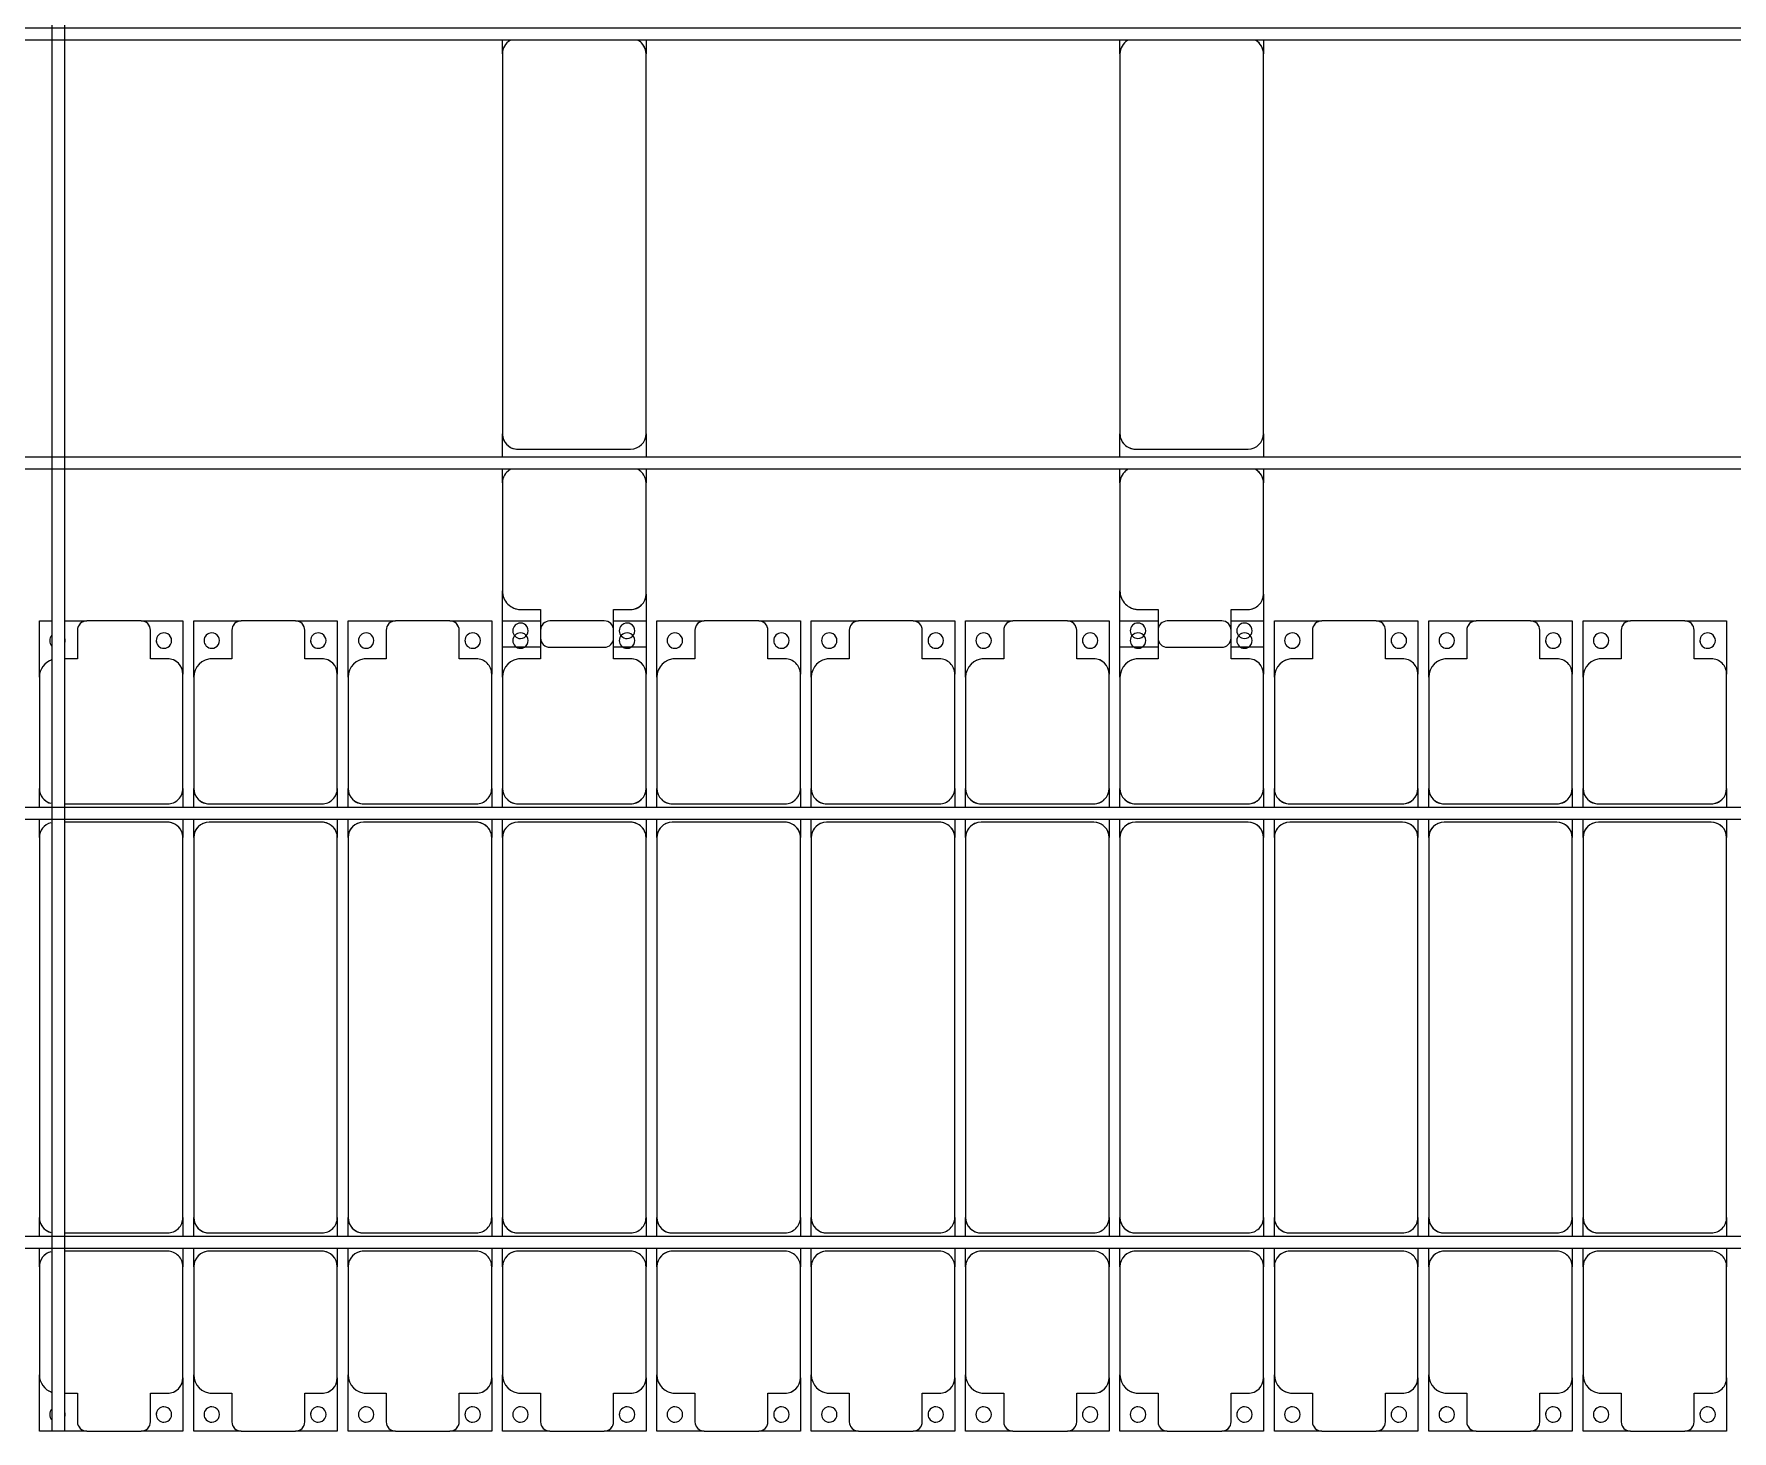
# Model space of a CAD drawing. Header units: millimetres. Extents: x -178706 to 107777, y -87310 to 933.
# Drawn here: x -154641 to -149141, y -79787 to -75261 of the extents above; entities that cross this region are included whole.
import ezdxf

# ---------------------------------------------------------------- set-up
doc = ezdxf.new("R2010")
doc.units = ezdxf.units.MM
doc.layers.add('A-GENM', color=13, linetype='Continuous', lineweight=9)
doc.layers.add('S-BEAM', color=12, linetype='Continuous', lineweight=9)

# ---------------------------------------------------------------- blocks, each defined once
blk = doc.blocks.new('Dải phao đi lại kèm đỡ invester - DẢI PHAO ĐI LẠI-19658-BỐ TRÍ KHUNG KẾT CẤU BÈ PIN 04')
at = {"layer": 'A-GENM', "color": 7}
for p, q in [((16258.4, 1312.2), (16300, 1312.2)), ((16258.4, 1129.7), (16258.4, 1312.2)), ((16340, 1312.2), (16411.8, 1312.2)), ((16381.8, 1282.2), (16381.8, 1189.7)), ((16588.2, 1312.2), (16411.8, 1312.2)), ((16588.2, 1312.2), (16723.4, 1312.2)), ((16618.2, 1189.7), (16618.2, 1282.2)), ((16723.4, 1312.2), (16723.4, 1139.7)), ((16758.4, 1312.2), (16911.8, 1312.2)), ((16758.4, 1129.7), (16758.4, 1312.2)), ((16881.8, 1282.2), (16881.8, 1189.7)), ((17088.2, 1312.2), (16911.8, 1312.2)), ((17088.2, 1312.2), (17223.4, 1312.2)), ((17118.2, 1189.7), (17118.2, 1282.2)), ((17223.4, 1312.2), (17223.4, 1139.7)), ((17258.4, 1312.2), (17411.8, 1312.2)), ((17258.4, 1129.7), (17258.4, 1312.2)), ((17381.8, 1282.2), (17381.8, 1189.7)), ((17588.2, 1312.2), (17411.8, 1312.2)), ((17588.2, 1312.2), (17723.4, 1312.2)), ((17618.2, 1189.7), (17618.2, 1282.2)), ((17723.4, 1312.2), (17723.4, 1139.7)), ((17758.4, 1312.2), (17881.8, 1312.2)), ((17758.4, 1129.7), (17758.4, 1312.2)), ((17881.8, 1282.2), (17881.8, 1189.7)), ((18088.2, 1312.2), (17911.8, 1312.2)), ((18118.2, 1312.2), (18223.4, 1312.2)), ((18118.2, 1189.7), (18118.2, 1282.2)), ((18223.4, 1312.2), (18223.4, 1139.7)), ((18258.4, 1312.2), (18411.8, 1312.2)), ((18258.4, 1129.7), (18258.4, 1312.2)), ((18381.8, 1282.2), (18381.8, 1189.7)), ((18588.2, 1312.2), (18411.8, 1312.2)), ((18588.2, 1312.2), (18723.4, 1312.2)), ((18618.2, 1189.7), (18618.2, 1282.2)), ((18723.4, 1312.2), (18723.4, 1139.7)), ((18758.4, 1312.2), (18911.8, 1312.2)), ((18758.4, 1129.7), (18758.4, 1312.2)), ((18881.8, 1282.2), (18881.8, 1189.7)), ((19088.2, 1312.2), (18911.8, 1312.2)), ((19088.2, 1312.2), (19223.4, 1312.2)), ((19118.2, 1189.7), (19118.2, 1282.2)), ((19223.4, 1312.2), (19223.4, 1139.7)), ((19258.4, 1312.2), (19411.8, 1312.2)), ((19258.4, 1129.7), (19258.4, 1312.2)), ((19381.8, 1282.2), (19381.8, 1189.7)), ((19588.2, 1312.2), (19411.8, 1312.2)), ((19588.2, 1312.2), (19723.4, 1312.2)), ((19618.2, 1189.7), (19618.2, 1282.2)), ((19723.4, 1312.2), (19723.4, 1139.7)), ((19758.4, 1312.2), (19881.8, 1312.2)), ((19758.4, 1129.7), (19758.4, 1312.2)), ((19881.8, 1282.2), (19881.8, 1189.7)), ((20088.2, 1312.2), (19911.8, 1312.2)), ((20118.2, 1312.2), (20223.4, 1312.2)), ((20118.2, 1189.7), (20118.2, 1282.2)), ((20223.4, 1312.2), (20223.4, 1139.7)), ((20258.4, 1312.2), (20411.8, 1312.2)), ((20258.4, 1129.7), (20258.4, 1312.2)), ((20381.8, 1282.2), (20381.8, 1189.7)), ((20588.2, 1312.2), (20411.8, 1312.2)), ((20588.2, 1312.2), (20723.4, 1312.2)), ((20618.2, 1189.7), (20618.2, 1282.2)), ((20723.4, 1312.2), (20723.4, 1139.7)), ((20758.4, 1312.2), (20911.8, 1312.2)), ((20758.4, 1129.7), (20758.4, 1312.2)), ((20881.8, 1282.2), (20881.8, 1189.7)), ((21088.2, 1312.2), (20911.8, 1312.2)), ((21088.2, 1312.2), (21223.4, 1312.2)), ((21118.2, 1189.7), (21118.2, 1282.2)), ((21223.4, 1312.2), (21223.4, 1139.7)), ((21258.4, 1312.2), (21411.8, 1312.2)), ((21258.4, 1129.7), (21258.4, 1312.2)), ((21381.8, 1282.2), (21381.8, 1189.7)), ((21588.2, 1312.2), (21411.8, 1312.2)), ((21588.2, 1312.2), (21723.4, 1312.2)), ((21618.2, 1189.7), (21618.2, 1282.2)), ((21723.4, 1312.2), (21723.4, 1139.7)), ((16381.8, 1189.7), (16340, 1189.7)), ((16673.4, 1189.7), (16618.2, 1189.7)), ((16881.8, 1189.7), (16818.4, 1189.7)), ((17173.4, 1189.7), (17118.2, 1189.7)), ((17381.8, 1189.7), (17318.4, 1189.7)), ((17673.4, 1189.7), (17618.2, 1189.7)), ((17881.8, 1189.7), (17818.4, 1189.7)), ((18173.4, 1189.7), (18118.2, 1189.7)), ((18381.8, 1189.7), (18318.4, 1189.7)), ((18673.4, 1189.7), (18618.2, 1189.7)), ((18881.8, 1189.7), (18818.4, 1189.7)), ((19173.4, 1189.7), (19118.2, 1189.7)), ((19381.8, 1189.7), (19318.4, 1189.7)), ((19673.4, 1189.7), (19618.2, 1189.7)), ((19881.8, 1189.7), (19818.4, 1189.7)), ((20173.4, 1189.7), (20118.2, 1189.7)), ((20381.8, 1189.7), (20318.4, 1189.7)), ((20673.4, 1189.7), (20618.2, 1189.7)), ((20881.8, 1189.7), (20818.4, 1189.7)), ((21173.4, 1189.7), (21118.2, 1189.7)), ((21381.8, 1189.7), (21318.4, 1189.7)), ((21673.4, 1189.7), (21618.2, 1189.7)), ((16258.4, 1129.7), (16258.4, 769.7)), ((16723.4, 769.7), (16723.4, 1139.7)), ((16758.4, 1129.7), (16758.4, 769.7)), ((17223.4, 769.7), (17223.4, 1139.7)), ((17258.4, 1129.7), (17258.4, 769.7)), ((17723.4, 769.7), (17723.4, 1139.7)), ((17758.4, 1129.7), (17758.4, 769.7)), ((18223.4, 769.7), (18223.4, 1139.7)), ((18258.4, 1129.7), (18258.4, 769.7)), ((18723.4, 769.7), (18723.4, 1139.7)), ((18758.4, 1129.7), (18758.4, 769.7)), ((19223.4, 769.7), (19223.4, 1139.7)), ((19258.4, 1129.7), (19258.4, 769.7)), ((19723.4, 769.7), (19723.4, 1139.7)), ((19758.4, 1129.7), (19758.4, 769.7)), ((20223.4, 769.7), (20223.4, 1139.7)), ((20258.4, 1129.7), (20258.4, 769.7)), ((20723.4, 769.7), (20723.4, 1139.7)), ((20758.4, 1129.7), (20758.4, 769.7)), ((21223.4, 769.7), (21223.4, 1139.7)), ((21258.4, 1129.7), (21258.4, 769.7)), ((21723.4, 769.7), (21723.4, 1139.7)), ((16258.4, 708.9), (16258.4, 769.7)), ((16340, 719.7), (16673.4, 719.7)), ((16723.4, 769.7), (16723.4, 708.9)), ((16758.4, 708.9), (16758.4, 769.7)), ((16808.4, 719.7), (17173.4, 719.7)), ((17223.4, 769.7), (17223.4, 708.9)), ((17258.4, 708.9), (17258.4, 769.7)), ((17308.4, 719.7), (17673.4, 719.7)), ((17723.4, 769.7), (17723.4, 708.9)), ((17758.4, 708.9), (17758.4, 769.7)), ((17808.4, 719.7), (18173.4, 719.7)), ((18223.4, 769.7), (18223.4, 708.9)), ((18258.4, 708.9), (18258.4, 769.7)), ((18308.4, 719.7), (18673.4, 719.7)), ((18723.4, 769.7), (18723.4, 708.9)), ((18758.4, 708.9), (18758.4, 769.7)), ((18808.4, 719.7), (19173.4, 719.7)), ((19223.4, 769.7), (19223.4, 708.9)), ((19258.4, 708.9), (19258.4, 769.7)), ((19308.4, 719.7), (19673.4, 719.7)), ((19723.4, 769.7), (19723.4, 708.9)), ((19758.4, 708.9), (19758.4, 769.7)), ((19808.4, 719.7), (20173.4, 719.7)), ((20223.4, 769.7), (20223.4, 708.9)), ((20258.4, 708.9), (20258.4, 769.7)), ((20308.4, 719.7), (20673.4, 719.7)), ((20723.4, 769.7), (20723.4, 708.9)), ((20758.4, 708.9), (20758.4, 769.7)), ((20808.4, 719.7), (21173.4, 719.7)), ((21223.4, 769.7), (21223.4, 708.9)), ((21258.4, 708.9), (21258.4, 769.7)), ((21308.4, 719.7), (21673.4, 719.7)), ((21723.4, 769.7), (21723.4, 708.9)), ((16258.4, 610.3), (16258.4, 668.9)), ((16673.4, 660.3), (16340, 660.3)), ((16723.4, 668.9), (16723.4, 610.3)), ((16758.4, 610.3), (16758.4, 668.9)), ((17173.4, 660.3), (16808.4, 660.3)), ((17223.4, 668.9), (17223.4, 610.3)), ((17258.4, 610.3), (17258.4, 668.9)), ((17673.4, 660.3), (17308.4, 660.3)), ((17723.4, 668.9), (17723.4, 610.3)), ((17758.4, 610.3), (17758.4, 668.9)), ((18173.4, 660.3), (17808.4, 660.3)), ((18223.4, 668.9), (18223.4, 610.3)), ((18258.4, 610.3), (18258.4, 668.9)), ((18673.4, 660.3), (18308.4, 660.3)), ((18723.4, 668.9), (18723.4, 610.3)), ((18758.4, 610.3), (18758.4, 668.9)), ((19173.4, 660.3), (18808.4, 660.3)), ((19223.4, 668.9), (19223.4, 610.3)), ((19258.4, 610.3), (19258.4, 668.9)), ((19673.4, 660.3), (19308.4, 660.3)), ((19723.4, 668.9), (19723.4, 610.3)), ((19758.4, 610.3), (19758.4, 668.9)), ((20173.4, 660.3), (19808.4, 660.3)), ((20223.4, 668.9), (20223.4, 610.3)), ((20258.4, 610.3), (20258.4, 668.9)), ((20673.4, 660.3), (20308.4, 660.3)), ((20723.4, 668.9), (20723.4, 610.3)), ((20758.4, 610.3), (20758.4, 668.9)), ((21173.4, 660.3), (20808.4, 660.3)), ((21223.4, 668.9), (21223.4, 610.3)), ((21258.4, 610.3), (21258.4, 668.9)), ((21673.4, 660.3), (21308.4, 660.3)), ((21723.4, 668.9), (21723.4, 610.3)), ((16258.4, 610.3), (16258.4, -620.3)), ((16723.4, -620.3), (16723.4, 610.3)), ((16758.4, 610.3), (16758.4, -620.3)), ((17223.4, -620.3), (17223.4, 610.3)), ((17258.4, 610.3), (17258.4, -620.3)), ((17723.4, -620.3), (17723.4, 610.3)), ((17758.4, 610.3), (17758.4, -620.3)), ((18223.4, -620.3), (18223.4, 610.3)), ((18258.4, 610.3), (18258.4, -620.3)), ((18723.4, -620.3), (18723.4, 610.3)), ((18758.4, 610.3), (18758.4, -620.3)), ((19223.4, -620.3), (19223.4, 610.3)), ((19258.4, 610.3), (19258.4, -620.3)), ((19723.4, -620.3), (19723.4, 610.3)), ((19758.4, 610.3), (19758.4, -620.3)), ((20223.4, -620.3), (20223.4, 610.3)), ((20258.4, 610.3), (20258.4, -620.3)), ((20723.4, -620.3), (20723.4, 610.3)), ((20758.4, 610.3), (20758.4, -620.3)), ((21223.4, -620.3), (21223.4, 610.3)), ((21258.4, 610.3), (21258.4, -620.3)), ((21723.4, -620.3), (21723.4, 610.3)), ((16258.4, -681.1), (16258.4, -620.3)), ((16723.4, -620.3), (16723.4, -681.1)), ((16758.4, -681.1), (16758.4, -620.3)), ((17223.4, -620.3), (17223.4, -681.1)), ((17258.4, -681.1), (17258.4, -620.3)), ((17723.4, -620.3), (17723.4, -681.1)), ((17758.4, -681.1), (17758.4, -620.3)), ((18223.4, -620.3), (18223.4, -681.1)), ((18258.4, -681.1), (18258.4, -620.3)), ((18723.4, -620.3), (18723.4, -681.1)), ((18758.4, -681.1), (18758.4, -620.3)), ((19223.4, -620.3), (19223.4, -681.1)), ((19258.4, -681.1), (19258.4, -620.3)), ((19723.4, -620.3), (19723.4, -681.1)), ((19758.4, -681.1), (19758.4, -620.3)), ((20223.4, -620.3), (20223.4, -681.1)), ((20258.4, -681.1), (20258.4, -620.3)), ((20723.4, -620.3), (20723.4, -681.1)), ((20758.4, -681.1), (20758.4, -620.3)), ((21223.4, -620.3), (21223.4, -681.1)), ((21258.4, -681.1), (21258.4, -620.3)), ((21723.4, -620.3), (21723.4, -681.1)), ((16340, -670.3), (16673.4, -670.3)), ((16808.4, -670.3), (17173.4, -670.3)), ((17308.4, -670.3), (17673.4, -670.3)), ((17808.4, -670.3), (18173.4, -670.3)), ((18308.4, -670.3), (18673.4, -670.3)), ((18808.4, -670.3), (19173.4, -670.3)), ((19308.4, -670.3), (19673.4, -670.3)), ((19808.4, -670.3), (20173.4, -670.3)), ((20308.4, -670.3), (20673.4, -670.3)), ((20808.4, -670.3), (21173.4, -670.3)), ((21308.4, -670.3), (21673.4, -670.3)), ((16258.4, -779.7), (16258.4, -721.1)), ((16673.4, -729.7), (16340, -729.7)), ((16723.4, -721.1), (16723.4, -779.7)), ((16758.4, -779.7), (16758.4, -721.1)), ((17173.4, -729.7), (16808.4, -729.7)), ((17223.4, -721.1), (17223.4, -779.7)), ((17258.4, -779.7), (17258.4, -721.1)), ((17673.4, -729.7), (17308.4, -729.7)), ((17723.4, -721.1), (17723.4, -779.7)), ((17758.4, -779.7), (17758.4, -721.1)), ((18173.4, -729.7), (17808.4, -729.7)), ((18223.4, -721.1), (18223.4, -779.7)), ((18258.4, -779.7), (18258.4, -721.1)), ((18673.4, -729.7), (18308.4, -729.7)), ((18723.4, -721.1), (18723.4, -779.7)), ((18758.4, -779.7), (18758.4, -721.1)), ((19173.4, -729.7), (18808.4, -729.7)), ((19223.4, -721.1), (19223.4, -779.7)), ((19258.4, -779.7), (19258.4, -721.1)), ((19673.4, -729.7), (19308.4, -729.7)), ((19723.4, -721.1), (19723.4, -779.7)), ((19758.4, -779.7), (19758.4, -721.1)), ((20173.4, -729.7), (19808.4, -729.7)), ((20223.4, -721.1), (20223.4, -779.7)), ((20258.4, -779.7), (20258.4, -721.1)), ((20673.4, -729.7), (20308.4, -729.7)), ((20723.4, -721.1), (20723.4, -779.7)), ((20758.4, -779.7), (20758.4, -721.1)), ((21173.4, -729.7), (20808.4, -729.7)), ((21223.4, -721.1), (21223.4, -779.7)), ((21258.4, -779.7), (21258.4, -721.1)), ((21673.4, -729.7), (21308.4, -729.7)), ((21723.4, -721.1), (21723.4, -779.7)), ((16258.4, -779.7), (16258.4, -1129.7)), ((16723.4, -1139.7), (16723.4, -779.7)), ((16758.4, -779.7), (16758.4, -1129.7)), ((17223.4, -1139.7), (17223.4, -779.7)), ((17258.4, -779.7), (17258.4, -1129.7)), ((17723.4, -1139.7), (17723.4, -779.7)), ((17758.4, -779.7), (17758.4, -1129.7)), ((18223.4, -1139.7), (18223.4, -779.7)), ((18258.4, -779.7), (18258.4, -1129.7)), ((18723.4, -1139.7), (18723.4, -779.7)), ((18758.4, -779.7), (18758.4, -1129.7)), ((19223.4, -1139.7), (19223.4, -779.7)), ((19258.4, -779.7), (19258.4, -1129.7)), ((19723.4, -1139.7), (19723.4, -779.7)), ((19758.4, -779.7), (19758.4, -1129.7)), ((20223.4, -1139.7), (20223.4, -779.7)), ((20258.4, -779.7), (20258.4, -1129.7)), ((20723.4, -1139.7), (20723.4, -779.7)), ((20758.4, -779.7), (20758.4, -1129.7)), ((21223.4, -1139.7), (21223.4, -779.7)), ((21258.4, -779.7), (21258.4, -1129.7)), ((21723.4, -1139.7), (21723.4, -779.7)), ((16258.4, -1312.2), (16258.4, -1129.7)), ((16723.4, -1139.7), (16723.4, -1312.2)), ((16758.4, -1312.2), (16758.4, -1129.7)), ((17223.4, -1139.7), (17223.4, -1312.2)), ((17258.4, -1312.2), (17258.4, -1129.7)), ((17723.4, -1139.7), (17723.4, -1312.2)), ((17758.4, -1312.2), (17758.4, -1129.7)), ((18223.4, -1139.7), (18223.4, -1312.2)), ((18258.4, -1312.2), (18258.4, -1129.7)), ((18723.4, -1139.7), (18723.4, -1312.2)), ((18758.4, -1312.2), (18758.4, -1129.7)), ((19223.4, -1139.7), (19223.4, -1312.2)), ((19258.4, -1312.2), (19258.4, -1129.7)), ((19723.4, -1139.7), (19723.4, -1312.2)), ((19758.4, -1312.2), (19758.4, -1129.7)), ((20223.4, -1139.7), (20223.4, -1312.2)), ((20258.4, -1312.2), (20258.4, -1129.7)), ((20723.4, -1139.7), (20723.4, -1312.2)), ((20758.4, -1312.2), (20758.4, -1129.7)), ((21223.4, -1139.7), (21223.4, -1312.2)), ((21258.4, -1312.2), (21258.4, -1129.7)), ((21723.4, -1139.7), (21723.4, -1312.2)), ((16340, -1189.7), (16381.8, -1189.7)), ((16381.8, -1189.7), (16381.8, -1282.2)), ((16618.2, -1282.2), (16618.2, -1189.7)), ((16618.2, -1189.7), (16673.4, -1189.7)), ((16818.4, -1189.7), (16881.8, -1189.7)), ((16881.8, -1189.7), (16881.8, -1282.2)), ((17118.2, -1282.2), (17118.2, -1189.7)), ((17118.2, -1189.7), (17173.4, -1189.7)), ((17318.4, -1189.7), (17381.8, -1189.7)), ((17381.8, -1189.7), (17381.8, -1282.2)), ((17618.2, -1282.2), (17618.2, -1189.7)), ((17618.2, -1189.7), (17673.4, -1189.7)), ((17818.4, -1189.7), (17881.8, -1189.7)), ((17881.8, -1189.7), (17881.8, -1282.2)), ((18118.2, -1282.2), (18118.2, -1189.7)), ((18118.2, -1189.7), (18173.4, -1189.7)), ((18318.4, -1189.7), (18381.8, -1189.7)), ((18381.8, -1189.7), (18381.8, -1282.2)), ((18618.2, -1282.2), (18618.2, -1189.7)), ((18618.2, -1189.7), (18673.4, -1189.7)), ((18818.4, -1189.7), (18881.8, -1189.7)), ((18881.8, -1189.7), (18881.8, -1282.2)), ((19118.2, -1282.2), (19118.2, -1189.7)), ((19118.2, -1189.7), (19173.4, -1189.7)), ((19318.4, -1189.7), (19381.8, -1189.7)), ((19381.8, -1189.7), (19381.8, -1282.2)), ((19618.2, -1282.2), (19618.2, -1189.7)), ((19618.2, -1189.7), (19673.4, -1189.7)), ((19818.4, -1189.7), (19881.8, -1189.7)), ((19881.8, -1189.7), (19881.8, -1282.2)), ((20118.2, -1282.2), (20118.2, -1189.7)), ((20118.2, -1189.7), (20173.4, -1189.7)), ((20318.4, -1189.7), (20381.8, -1189.7)), ((20381.8, -1189.7), (20381.8, -1282.2)), ((20618.2, -1282.2), (20618.2, -1189.7)), ((20618.2, -1189.7), (20673.4, -1189.7)), ((20818.4, -1189.7), (20881.8, -1189.7)), ((20881.8, -1189.7), (20881.8, -1282.2)), ((21118.2, -1282.2), (21118.2, -1189.7)), ((21118.2, -1189.7), (21173.4, -1189.7)), ((21318.4, -1189.7), (21381.8, -1189.7)), ((21381.8, -1189.7), (21381.8, -1282.2)), ((21618.2, -1282.2), (21618.2, -1189.7)), ((21618.2, -1189.7), (21673.4, -1189.7)), ((16300, -1312.2), (16258.4, -1312.2)), ((16411.8, -1312.2), (16340, -1312.2)), ((16411.8, -1312.2), (16588.2, -1312.2)), ((16723.4, -1312.2), (16588.2, -1312.2)), ((16911.8, -1312.2), (16758.4, -1312.2)), ((16911.8, -1312.2), (17088.2, -1312.2)), ((17223.4, -1312.2), (17088.2, -1312.2)), ((17411.8, -1312.2), (17258.4, -1312.2)), ((17411.8, -1312.2), (17588.2, -1312.2)), ((17723.4, -1312.2), (17588.2, -1312.2)), ((17911.8, -1312.2), (17758.4, -1312.2)), ((17911.8, -1312.2), (18088.2, -1312.2)), ((18223.4, -1312.2), (18088.2, -1312.2)), ((18411.8, -1312.2), (18258.4, -1312.2)), ((18411.8, -1312.2), (18588.2, -1312.2)), ((18723.4, -1312.2), (18588.2, -1312.2)), ((18911.8, -1312.2), (18758.4, -1312.2)), ((18911.8, -1312.2), (19088.2, -1312.2)), ((19223.4, -1312.2), (19088.2, -1312.2)), ((19411.8, -1312.2), (19258.4, -1312.2)), ((19411.8, -1312.2), (19588.2, -1312.2)), ((19723.4, -1312.2), (19588.2, -1312.2)), ((19911, -1312.2), (19758.4, -1312.2)), ((19911.8, -1312.2), (20088.2, -1312.2)), ((20223.4, -1312.2), (20088.2, -1312.2)), ((20411.8, -1312.2), (20258.4, -1312.2)), ((20411.8, -1312.2), (20588.2, -1312.2)), ((20723.4, -1312.2), (20588.2, -1312.2)), ((20911.8, -1312.2), (20758.4, -1312.2)), ((20911.8, -1312.2), (21088.2, -1312.2)), ((21223.4, -1312.2), (21088.2, -1312.2)), ((21411.8, -1312.2), (21258.4, -1312.2)), ((21411.8, -1312.2), (21588.2, -1312.2)), ((21723.4, -1312.2), (21588.2, -1312.2))]:
    blk.add_line(p, q, dxfattribs=at)
for centre, radius, start, end in [((16316.8, 1248.6), 25, 135, 225), ((16411.8, 1282.2), 30, 90, 180), ((16411.8, 1282.2), 30, 90, 150), ((16588.2, 1282.2), 30, 360, 90), ((16588.2, 1282.2), 30, 30, 90), ((16661.8, 1248.6), 25, 90, 270), ((16661.8, 1248.6), 25, 270, 90), ((16816.8, 1248.6), 25, 90, 270), ((16816.8, 1248.6), 25, 270, 90), ((16911.8, 1282.2), 30, 90, 180), ((16911.8, 1282.2), 30, 90, 150), ((17088.2, 1282.2), 30, 360, 90), ((17088.2, 1282.2), 30, 30, 90), ((17161.8, 1248.6), 25, 90, 270), ((17161.8, 1248.6), 25, 270, 90), ((17316.8, 1248.6), 25, 90, 270), ((17316.8, 1248.6), 25, 270, 90), ((17411.8, 1282.2), 30, 90, 180), ((17411.8, 1282.2), 30, 90, 150), ((17588.2, 1282.2), 30, 360, 90), ((17588.2, 1282.2), 30, 30, 90), ((17661.8, 1248.6), 25, 90, 270), ((17661.8, 1248.6), 25, 270, 90), ((17816.8, 1248.6), 25, 90, 270), ((17816.8, 1248.6), 25, 270, 90), ((17911.8, 1282.2), 30, 90, 180), ((18088.2, 1282.2), 30, 360, 90), ((18161.8, 1248.6), 25, 90, 270), ((18161.8, 1248.6), 25, 270, 90), ((18316.8, 1248.6), 25, 90, 270), ((18316.8, 1248.6), 25, 270, 90), ((18411.8, 1282.2), 30, 90, 180), ((18411.8, 1282.2), 30, 90, 150), ((18588.2, 1282.2), 30, 360, 90), ((18588.2, 1282.2), 30, 30, 90), ((18661.8, 1248.6), 25, 90, 270), ((18661.8, 1248.6), 25, 270, 90), ((18816.8, 1248.6), 25, 90, 270), ((18816.8, 1248.6), 25, 270, 90), ((18911.8, 1282.2), 30, 90, 180), ((18911.8, 1282.2), 30, 90, 150), ((19088.2, 1282.2), 30, 0, 90), ((19088.2, 1282.2), 30, 30, 90), ((19161.8, 1248.6), 25, 90, 270), ((19161.8, 1248.6), 25, 270, 90), ((19316.8, 1248.6), 25, 90, 270), ((19316.8, 1248.6), 25, 270, 90), ((19411.8, 1282.2), 30, 90, 180), ((19411.8, 1282.2), 30, 90, 150), ((19588.2, 1282.2), 30, 360, 90), ((19588.2, 1282.2), 30, 30, 90), ((19661.8, 1248.6), 25, 90, 270), ((19661.8, 1248.6), 25, 270, 90), ((19816.8, 1248.6), 25, 90, 270), ((19816.8, 1248.6), 25, 270, 90), ((19911.8, 1282.2), 30, 90, 180), ((20088.2, 1282.2), 30, 360, 90), ((20161.8, 1248.6), 25, 90, 270), ((20161.8, 1248.6), 25, 270, 90), ((20316.8, 1248.6), 25, 90, 270), ((20316.8, 1248.6), 25, 270, 90), ((20411.8, 1282.2), 30, 90, 180), ((20411.8, 1282.2), 30, 90, 150), ((20588.2, 1282.2), 30, 0, 90), ((20588.2, 1282.2), 30, 30, 90), ((20661.8, 1248.6), 25, 90, 270), ((20661.8, 1248.6), 25, 270, 90), ((20816.8, 1248.6), 25, 90, 270), ((20816.8, 1248.6), 25, 270, 90), ((20911.8, 1282.2), 30, 90, 180), ((20911.8, 1282.2), 30, 90, 150), ((21088.2, 1282.2), 30, 0, 90), ((21088.2, 1282.2), 30, 30, 90), ((21161.8, 1248.6), 25, 90, 270), ((21161.8, 1248.6), 25, 270, 90), ((21316.8, 1248.6), 25, 90, 270), ((21316.8, 1248.6), 25, 270, 90), ((21411.8, 1282.2), 30, 90, 180), ((21411.8, 1282.2), 30, 90, 150), ((21588.2, 1282.2), 30, 360, 90), ((21588.2, 1282.2), 30, 30, 90), ((21661.8, 1248.6), 25, 90, 270), ((21661.8, 1248.6), 25, 270, 90), ((16316.8, 1248.6), 25, 345, 15), ((16661.8, 1248.6), 25, 180, 195), ((17161.8, 1248.6), 25, 180, 195), ((17661.8, 1248.6), 25, 180, 195), ((18661.8, 1248.6), 25, 180, 195), ((19161.8, 1248.6), 25, 180, 195), ((19661.8, 1248.6), 25, 180, 195), ((20661.8, 1248.6), 25, 180, 195), ((21161.8, 1248.6), 25, 180, 195), ((21661.8, 1248.6), 25, 180, 195), ((16318.4, 1129.7), 60, 107.9967, 180), ((16318.4, 1129.7), 60, 107.9967, 120), ((16673.4, 1139.7), 50, 0, 90), ((16673.4, 1139.7), 50, 45, 90), ((16818.4, 1129.7), 60, 90, 180), ((16818.4, 1129.7), 60, 90, 120), ((17173.4, 1139.7), 50, 0, 90), ((17173.4, 1139.7), 50, 45, 90), ((17318.4, 1129.7), 60, 90, 180), ((17318.4, 1129.7), 60, 90, 120), ((17673.4, 1139.7), 50, 360, 90), ((17673.4, 1139.7), 50, 45, 90), ((17818.4, 1129.7), 60, 90, 180), ((17818.4, 1129.7), 60, 90, 120), ((18173.4, 1139.7), 50, 0, 90), ((18173.4, 1139.7), 50, 45, 90), ((18318.4, 1129.7), 60, 90, 180), ((18318.4, 1129.7), 60, 90, 120), ((18673.4, 1139.7), 50, 360, 90), ((18673.4, 1139.7), 50, 45, 90), ((18818.4, 1129.7), 60, 90, 180), ((18818.4, 1129.7), 60, 90, 120), ((19173.4, 1139.7), 50, 360, 90), ((19173.4, 1139.7), 50, 45, 90), ((19318.4, 1129.7), 60, 90, 180), ((19318.4, 1129.7), 60, 90, 120), ((19673.4, 1139.7), 50, 0, 90), ((19673.4, 1139.7), 50, 45, 90), ((19818.4, 1129.7), 60, 90, 180), ((19818.4, 1129.7), 60, 90, 120), ((20173.4, 1139.7), 50, 0, 90), ((20173.4, 1139.7), 50, 45, 90), ((20318.4, 1129.7), 60, 90, 180), ((20318.4, 1129.7), 60, 90, 120), ((20673.4, 1139.7), 50, 360, 90), ((20673.4, 1139.7), 50, 45, 90), ((20818.4, 1129.7), 60, 90, 180), ((20818.4, 1129.7), 60, 90, 120), ((21173.4, 1139.7), 50, 360, 90), ((21173.4, 1139.7), 50, 45, 90), ((21318.4, 1129.7), 60, 90, 180), ((21318.4, 1129.7), 60, 90, 120), ((21673.4, 1139.7), 50, 360, 90), ((21673.4, 1139.7), 50, 45, 90), ((16308.4, 769.7), 50, 180, 255), ((16308.4, 769.7), 50, 225, 255), ((16673.4, 769.7), 50, 270, 0), ((16673.4, 769.7), 50, 270, 315), ((16808.4, 769.7), 50, 180, 270), ((16808.4, 769.7), 50, 225, 270), ((17173.4, 769.7), 50, 270, 0), ((17173.4, 769.7), 50, 270, 315), ((17308.4, 769.7), 50, 180, 270), ((17308.4, 769.7), 50, 225, 270), ((17673.4, 769.7), 50, 270, 0), ((17673.4, 769.7), 50, 270, 315), ((17808.4, 769.7), 50, 180, 270), ((17808.4, 769.7), 50, 225, 270), ((18173.4, 769.7), 50, 270, 360), ((18173.4, 769.7), 50, 270, 315), ((18308.4, 769.7), 50, 180, 270), ((18308.4, 769.7), 50, 225, 270), ((18673.4, 769.7), 50, 270, 0), ((18673.4, 769.7), 50, 270, 315), ((18808.4, 769.7), 50, 180, 270), ((18808.4, 769.7), 50, 225, 270), ((19173.4, 769.7), 50, 270, 0), ((19173.4, 769.7), 50, 270, 315), ((19308.4, 769.7), 50, 180, 270), ((19308.4, 769.7), 50, 225, 270), ((19673.4, 769.7), 50, 270, 360), ((19673.4, 769.7), 50, 270, 315), ((19808.4, 769.7), 50, 180, 270), ((19808.4, 769.7), 50, 225, 270), ((20173.4, 769.7), 50, 270, 360), ((20173.4, 769.7), 50, 270, 315), ((20308.4, 769.7), 50, 180, 270), ((20308.4, 769.7), 50, 225, 270), ((20673.4, 769.7), 50, 270, 360), ((20673.4, 769.7), 50, 270, 315), ((20808.4, 769.7), 50, 180, 270), ((20808.4, 769.7), 50, 225, 270), ((21173.4, 769.7), 50, 270, 360), ((21173.4, 769.7), 50, 270, 315), ((21308.4, 769.7), 50, 180, 270), ((21308.4, 769.7), 50, 225, 270), ((21673.4, 769.7), 50, 270, 360), ((21673.4, 769.7), 50, 270, 315), ((16673.4, 610.3), 50, 360, 90), ((16673.4, 610.3), 50, 15, 90), ((16808.4, 610.3), 50, 90, 180), ((17173.4, 610.3), 50, 360, 90), ((17173.4, 610.3), 50, 15, 90), ((17308.4, 610.3), 50, 90, 180), ((17673.4, 610.3), 50, 360, 90), ((17673.4, 610.3), 50, 15, 90), ((17808.4, 610.3), 50, 90, 180), ((18173.4, 610.3), 50, 360, 90), ((18173.4, 610.3), 50, 15, 90), ((18308.4, 610.3), 50, 90, 180), ((18673.4, 610.3), 50, 360, 90), ((18673.4, 610.3), 50, 15, 90), ((18808.4, 610.3), 50, 90, 180), ((19173.4, 610.3), 50, 360, 90), ((19173.4, 610.3), 50, 15, 90), ((19308.4, 610.3), 50, 90, 180), ((19673.4, 610.3), 50, 0, 90), ((19673.4, 610.3), 50, 15, 90), ((19808.4, 610.3), 50, 90, 180), ((20173.4, 610.3), 50, 0, 90), ((20173.4, 610.3), 50, 15, 90), ((20308.4, 610.3), 50, 90, 180), ((20673.4, 610.3), 50, 0, 90), ((20673.4, 610.3), 50, 15, 90), ((20808.4, 610.3), 50, 90, 180), ((21173.4, 610.3), 50, 0, 90), ((21173.4, 610.3), 50, 15, 90), ((21308.4, 610.3), 50, 90, 180), ((21673.4, 610.3), 50, 0, 90), ((21673.4, 610.3), 50, 15, 90), ((16308.4, 610.3), 50, 105, 180), ((16308.4, 610.3), 50, 105, 180), ((16808.4, 610.3), 50, 105, 180), ((17308.4, 610.3), 50, 105, 180), ((17808.4, 610.3), 50, 105, 180), ((18308.4, 610.3), 50, 105, 180), ((18808.4, 610.3), 50, 105, 180), ((19308.4, 610.3), 50, 105, 180), ((19808.4, 610.3), 50, 105, 180), ((20308.4, 610.3), 50, 105, 180), ((20808.4, 610.3), 50, 105, 180), ((21308.4, 610.3), 50, 105, 180), ((16308.4, -620.3), 50, 180, 255), ((16308.4, -620.3), 50, 195, 255), ((16673.4, -620.3), 50, 270, 0), ((16673.4, -620.3), 50, 270, 0), ((16808.4, -620.3), 50, 180, 270), ((16808.4, -620.3), 50, 195, 270), ((17173.4, -620.3), 50, 270, 0), ((17173.4, -620.3), 50, 270, 0), ((17308.4, -620.3), 50, 180, 270), ((17308.4, -620.3), 50, 195, 270), ((17673.4, -620.3), 50, 270, 0), ((17673.4, -620.3), 50, 270, 0), ((17808.4, -620.3), 50, 180, 270), ((17808.4, -620.3), 50, 195, 270), ((18173.4, -620.3), 50, 270, 0), ((18173.4, -620.3), 50, 270, 0), ((18308.4, -620.3), 50, 180, 270), ((18308.4, -620.3), 50, 195, 270), ((18673.4, -620.3), 50, 270, 0), ((18673.4, -620.3), 50, 270, 0), ((18808.4, -620.3), 50, 180, 270), ((18808.4, -620.3), 50, 195, 270), ((19173.4, -620.3), 50, 270, 0), ((19173.4, -620.3), 50, 270, 0), ((19308.4, -620.3), 50, 180, 270), ((19308.4, -620.3), 50, 195, 270), ((19673.4, -620.3), 50, 270, 0), ((19673.4, -620.3), 50, 270, 0), ((19808.4, -620.3), 50, 180, 270), ((19808.4, -620.3), 50, 195, 270), ((20173.4, -620.3), 50, 270, 0), ((20173.4, -620.3), 50, 270, 0), ((20308.4, -620.3), 50, 180, 270), ((20308.4, -620.3), 50, 195, 270), ((20673.4, -620.3), 50, 270, 0), ((20673.4, -620.3), 50, 270, 0), ((20808.4, -620.3), 50, 180, 270), ((20808.4, -620.3), 50, 195, 270), ((21173.4, -620.3), 50, 270, 0), ((21173.4, -620.3), 50, 270, 0), ((21308.4, -620.3), 50, 180, 270), ((21308.4, -620.3), 50, 195, 270), ((21673.4, -620.3), 50, 270, 0), ((21673.4, -620.3), 50, 270, 0), ((16308.4, -779.7), 50, 105, 180), ((16308.4, -779.7), 50, 105, 135), ((16673.4, -779.7), 50, 360, 90), ((16673.4, -779.7), 50, 45, 90), ((16808.4, -779.7), 50, 90, 180), ((16808.4, -779.7), 50, 90, 135), ((17173.4, -779.7), 50, 0, 90), ((17173.4, -779.7), 50, 45, 90), ((17308.4, -779.7), 50, 90, 180), ((17308.4, -779.7), 50, 90, 135), ((17673.4, -779.7), 50, 360, 90), ((17673.4, -779.7), 50, 45, 90), ((17808.4, -779.7), 50, 90, 180), ((17808.4, -779.7), 50, 90, 135), ((18173.4, -779.7), 50, 360, 90), ((18173.4, -779.7), 50, 45, 90), ((18308.4, -779.7), 50, 90, 180), ((18308.4, -779.7), 50, 90, 135), ((18673.4, -779.7), 50, 360, 90), ((18673.4, -779.7), 50, 45, 90), ((18808.4, -779.7), 50, 90, 180), ((18808.4, -779.7), 50, 90, 135), ((19173.4, -779.7), 50, 360, 90), ((19173.4, -779.7), 50, 45, 90), ((19308.4, -779.7), 50, 90, 180), ((19308.4, -779.7), 50, 90, 135), ((19673.4, -779.7), 50, 360, 90), ((19673.4, -779.7), 50, 45, 90), ((19808.4, -779.7), 50, 90, 180), ((19808.4, -779.7), 50, 90, 135), ((20173.4, -779.7), 50, 360, 90), ((20173.4, -779.7), 50, 45, 90), ((20308.4, -779.7), 50, 90, 180), ((20308.4, -779.7), 50, 90, 135), ((20673.4, -779.7), 50, 360, 90), ((20673.4, -779.7), 50, 45, 90), ((20808.4, -779.7), 50, 90, 180), ((20808.4, -779.7), 50, 90, 135), ((21173.4, -779.7), 50, 360, 90), ((21173.4, -779.7), 50, 45, 90), ((21308.4, -779.7), 50, 90, 180), ((21308.4, -779.7), 50, 90, 135), ((21673.4, -779.7), 50, 360, 90), ((21673.4, -779.7), 50, 45, 90), ((16318.4, -1129.7), 60, 180, 252.0033), ((16673.4, -1139.7), 50, 270, 360), ((16818.4, -1129.7), 60, 180, 270), ((17173.4, -1139.7), 50, 270, 360), ((17318.4, -1129.7), 60, 180, 270), ((17673.4, -1139.7), 50, 270, 360), ((17818.4, -1129.7), 60, 180, 270), ((18173.4, -1139.7), 50, 270, 360), ((18318.4, -1129.7), 60, 180, 270), ((18673.4, -1139.7), 50, 270, 360), ((18818.4, -1129.7), 60, 180, 270), ((19173.4, -1139.7), 50, 270, 360), ((19318.4, -1129.7), 60, 180, 270), ((19673.4, -1139.7), 50, 270, 360), ((19818.4, -1129.7), 60, 180, 270), ((20173.4, -1139.7), 50, 270, 360), ((20318.4, -1129.7), 60, 180, 270), ((20673.4, -1139.7), 50, 270, 360), ((20818.4, -1129.7), 60, 180, 270), ((21173.4, -1139.7), 50, 270, 0), ((21318.4, -1129.7), 60, 180, 270), ((21673.4, -1139.7), 50, 270, 0), ((16318.4, -1129.7), 60, 240, 252.0033), ((16673.4, -1139.7), 50, 270, 315), ((16818.4, -1129.7), 60, 240, 270), ((17173.4, -1139.7), 50, 270, 315), ((17318.4, -1129.7), 60, 240, 270), ((17673.4, -1139.7), 50, 270, 315), ((17818.4, -1129.7), 60, 240, 270), ((18173.4, -1139.7), 50, 270, 315), ((18318.4, -1129.7), 60, 240, 270), ((18673.4, -1139.7), 50, 270, 315), ((18818.4, -1129.7), 60, 240, 270), ((19173.4, -1139.7), 50, 270, 315), ((19318.4, -1129.7), 60, 240, 270), ((19673.4, -1139.7), 50, 270, 315), ((19818.4, -1129.7), 60, 240, 270), ((20173.4, -1139.7), 50, 270, 315), ((20318.4, -1129.7), 60, 240, 270), ((20673.4, -1139.7), 50, 270, 315), ((20818.4, -1129.7), 60, 240, 270), ((21173.4, -1139.7), 50, 270, 315), ((21318.4, -1129.7), 60, 240, 270), ((21673.4, -1139.7), 50, 270, 315), ((16316.8, -1258.6), 25, 135, 225), ((16316.8, -1258.6), 25, 345, 15), ((16661.8, -1258.6), 25, 90, 270), ((16661.8, -1258.6), 25, 165, 180), ((16661.8, -1258.6), 25, 270, 90), ((16816.8, -1258.6), 25, 90, 270), ((16816.8, -1258.6), 25, 270, 90), ((17161.8, -1258.6), 25, 90, 270), ((17161.8, -1258.6), 25, 165, 180), ((17161.8, -1258.6), 25, 270, 90), ((17316.8, -1258.6), 25, 90, 270), ((17316.8, -1258.6), 25, 270, 90), ((17661.8, -1258.6), 25, 90, 270), ((17661.8, -1258.6), 25, 165, 180), ((17661.8, -1258.6), 25, 270, 90), ((17816.8, -1258.6), 25, 90, 270), ((17816.8, -1258.6), 25, 270, 90), ((18161.8, -1258.6), 25, 90, 270), ((18161.8, -1258.6), 25, 165, 180), ((18161.8, -1258.6), 25, 270, 90), ((18316.8, -1258.6), 25, 90, 270), ((18316.8, -1258.6), 25, 270, 90), ((18661.8, -1258.6), 25, 90, 270), ((18661.8, -1258.6), 25, 165, 180), ((18661.8, -1258.6), 25, 270, 90), ((18816.8, -1258.6), 25, 90, 270), ((18816.8, -1258.6), 25, 270, 90), ((19161.8, -1258.6), 25, 90, 270), ((19161.8, -1258.6), 25, 165, 180), ((19161.8, -1258.6), 25, 270, 90), ((19316.8, -1258.6), 25, 90, 270), ((19316.8, -1258.6), 25, 270, 90), ((19661.8, -1258.6), 25, 90, 270), ((19661.8, -1258.6), 25, 165, 180), ((19661.8, -1258.6), 25, 270, 90), ((19816.8, -1258.6), 25, 90, 270), ((19816.8, -1258.6), 25, 270, 90), ((20161.8, -1258.6), 25, 90, 270), ((20161.8, -1258.6), 25, 165, 180), ((20161.8, -1258.6), 25, 270, 90), ((20316.8, -1258.6), 25, 90, 270), ((20316.8, -1258.6), 25, 270, 90), ((20661.8, -1258.6), 25, 90, 270), ((20661.8, -1258.6), 25, 165, 180), ((20661.8, -1258.6), 25, 270, 90), ((20816.8, -1258.6), 25, 90, 270), ((20816.8, -1258.6), 25, 270, 90), ((21161.8, -1258.6), 25, 90, 270), ((21161.8, -1258.6), 25, 165, 180), ((21161.8, -1258.6), 25, 270, 90), ((21316.8, -1258.6), 25, 90, 270), ((21316.8, -1258.6), 25, 270, 90), ((21661.8, -1258.6), 25, 90, 270), ((21661.8, -1258.6), 25, 165, 180), ((21661.8, -1258.6), 25, 270, 90), ((16411.8, -1282.2), 30, 180, 270), ((16411.8, -1282.2), 30, 210, 270), ((16588.2, -1282.2), 30, 270, 0), ((16588.2, -1282.2), 30, 270, 330), ((16911.8, -1282.2), 30, 180, 270), ((16911.8, -1282.2), 30, 210, 270), ((17088.2, -1282.2), 30, 270, 360), ((17088.2, -1282.2), 30, 270, 330), ((17411.8, -1282.2), 30, 180, 270), ((17411.8, -1282.2), 30, 210, 270), ((17588.2, -1282.2), 30, 270, 0), ((17588.2, -1282.2), 30, 270, 330), ((17911.8, -1282.2), 30, 180, 270), ((17911.8, -1282.2), 30, 210, 270), ((18088.2, -1282.2), 30, 270, 0), ((18088.2, -1282.2), 30, 270, 330), ((18411.8, -1282.2), 30, 180, 270), ((18411.8, -1282.2), 30, 210, 270), ((18588.2, -1282.2), 30, 270, 0), ((18588.2, -1282.2), 30, 270, 330), ((18911.8, -1282.2), 30, 180, 270), ((18911.8, -1282.2), 30, 210, 270), ((19088.2, -1282.2), 30, 270, 0), ((19088.2, -1282.2), 30, 270, 330), ((19411.8, -1282.2), 30, 180, 270), ((19411.8, -1282.2), 30, 210, 270), ((19588.2, -1282.2), 30, 270, 360), ((19588.2, -1282.2), 30, 270, 330), ((19911.8, -1282.2), 30, 180, 270), ((19911.8, -1282.2), 30, 210, 268.4131), ((20088.2, -1282.2), 30, 270, 0), ((20088.2, -1282.2), 30, 270, 330), ((20411.8, -1282.2), 30, 180, 270), ((20411.8, -1282.2), 30, 210, 270), ((20588.2, -1282.2), 30, 270, 360), ((20588.2, -1282.2), 30, 270, 330), ((20911.8, -1282.2), 30, 180, 270), ((20911.8, -1282.2), 30, 210, 270), ((21088.2, -1282.2), 30, 270, 360), ((21088.2, -1282.2), 30, 270, 330), ((21411.8, -1282.2), 30, 180, 270), ((21411.8, -1282.2), 30, 210, 270), ((21588.2, -1282.2), 30, 270, 360), ((21588.2, -1282.2), 30, 270, 330)]:
    blk.add_arc(centre, radius, start, end, dxfattribs=at)
blk = doc.blocks.new('Dầm C52 - Dầm C52-22346-BỐ TRÍ KHUNG KẾT CẤU BÈ PIN 04')
at = {"layer": 'S-BEAM', "color": 1}
for p, q in [((-87623.4, 20), (87623.4, 20)), ((87623.4, -20), (-87623.4, -20))]:
    blk.add_line(p, q, dxfattribs=at)
blk = doc.blocks.new('Dai phao do pin - DẢI PHAO ĐỠ PIN-V9-BỐ TRÍ KHUNG KẾT CẤU BÈ PIN 04')
at = {"layer": 'A-GENM', "color": 7}
for p, q in [((-1312.2, 241.6), (-1129.7, 241.6)), ((-1312.2, 118.2), (-1312.2, 241.6)), ((-779.7, 241.6), (-1129.7, 241.6)), ((-779.7, 241.6), (-735.3, 241.6)), ((-695.3, 241.6), (-620.3, 241.6)), ((610.3, 241.6), (-620.3, 241.6)), ((610.3, 241.6), (654.7, 241.6)), ((-1189.7, 181.6), (-1189.7, 118.2)), ((-670.3, 191.6), (-670.3, -173.4)), ((-1189.7, 118.2), (-1282.2, 118.2)), ((-1312.2, 88.2), (-1312.2, -88.2)), ((-1312.2, -223.4), (-1312.2, -118.2)), ((-1282.2, -118.2), (-1189.7, -118.2)), ((-1189.7, -118.2), (-1189.7, -173.4)), ((-1139.7, -223.4), (-1312.2, -223.4)), ((-1139.7, -223.4), (-779.7, -223.4)), ((-735.3, -223.4), (-779.7, -223.4)), ((-620.3, -223.4), (-695.3, -223.4)), ((-620.3, -223.4), (610.3, -223.4)), ((654.7, -223.4), (610.3, -223.4))]:
    blk.add_line(p, q, dxfattribs=at)
for centre, radius, start, end in [((-1129.7, 181.6), 60, 90, 180), ((-779.7, 191.6), 50, 30, 90), ((-779.7, 191.6), 50, 30, 45), ((-620.3, 191.6), 50, 90, 180), ((-620.3, 191.6), 50, 105, 180), ((610.3, 191.6), 50, 30, 90), ((610.3, 191.6), 50, 30, 90), ((-1258.6, 183.2), 25, 0, 180), ((-1258.6, 183.2), 25, 180, 0), ((-1129.7, 181.6), 60, 150, 180), ((-1282.2, 88.2), 30, 90, 180), ((-1282.2, -88.2), 30, 180, 270), ((-1258.6, -161.8), 25, 0, 180), ((-1258.6, -161.8), 25, 180, 0), ((-1139.7, -173.4), 50, 180, 270), ((-1139.7, -173.4), 50, 180, 225), ((-779.7, -173.4), 50, 270, 330), ((-779.7, -173.4), 50, 315, 330), ((-620.3, -173.4), 50, 180, 270), ((-620.3, -173.4), 50, 180, 270), ((610.3, -173.4), 50, 270, 330), ((610.3, -173.4), 50, 285.7677, 330)]:
    blk.add_arc(centre, radius, start, end, dxfattribs=at)
blk = doc.blocks.new('Dai phao do pin - DẢI PHAO ĐỠ PIN-V10-BỐ TRÍ KHUNG KẾT CẤU BÈ PIN 04')
at = {"layer": 'A-GENM', "color": 7}
for p, q in [((-1312.2, 241.6), (-1129.7, 241.6)), ((-1312.2, 118.2), (-1312.2, 241.6)), ((-779.7, 241.6), (-1129.7, 241.6)), ((-779.7, 241.6), (-735.3, 241.6)), ((-695.3, 241.6), (-620.3, 241.6)), ((610.3, 241.6), (-620.3, 241.6)), ((610.3, 241.6), (654.7, 241.6)), ((-1189.7, 181.6), (-1189.7, 118.2)), ((-670.3, 191.6), (-670.3, -173.4)), ((-1189.7, 118.2), (-1282.2, 118.2)), ((-1312.2, 88.2), (-1312.2, -88.2)), ((-1312.2, -223.4), (-1312.2, -118.2)), ((-1282.2, -118.2), (-1189.7, -118.2)), ((-1189.7, -118.2), (-1189.7, -173.4)), ((-1139.7, -223.4), (-1312.2, -223.4)), ((-1139.7, -223.4), (-779.7, -223.4)), ((-735.3, -223.4), (-779.7, -223.4)), ((-620.3, -223.4), (-695.3, -223.4)), ((-620.3, -223.4), (610.3, -223.4)), ((654.7, -223.4), (610.3, -223.4))]:
    blk.add_line(p, q, dxfattribs=at)
for centre, radius, start, end in [((-1129.7, 181.6), 60, 90, 180), ((-779.7, 191.6), 50, 30, 90), ((-779.7, 191.6), 50, 30, 45), ((-620.3, 191.6), 50, 90, 180), ((-620.3, 191.6), 50, 105, 180), ((610.3, 191.6), 50, 30, 90), ((610.3, 191.6), 50, 30, 90), ((-1258.6, 183.2), 25, 0, 180), ((-1258.6, 183.2), 25, 180, 0), ((-1129.7, 181.6), 60, 150, 180), ((-1282.2, 88.2), 30, 90, 180), ((-1282.2, -88.2), 30, 180, 270), ((-1258.6, -161.8), 25, 0, 180), ((-1258.6, -161.8), 25, 180, 0), ((-1139.7, -173.4), 50, 180, 270), ((-1139.7, -173.4), 50, 180, 225), ((-779.7, -173.4), 50, 270, 330), ((-779.7, -173.4), 50, 315, 330), ((-620.3, -173.4), 50, 180, 270), ((-620.3, -173.4), 50, 180, 270), ((610.3, -173.4), 50, 270, 330), ((610.3, -173.4), 50, 285.7632, 330)]:
    blk.add_arc(centre, radius, start, end, dxfattribs=at)
blk = doc.blocks.new('Dầm C52 - Hộp 40x60-15957-BỐ TRÍ KHUNG KẾT CẤU BÈ PIN 04')
at = {"layer": 'S-BEAM', "color": 3, "lineweight": 25}
for p, q in [((-37160, -20), (-37160, 20)), ((-37160, 20), (37160, 20)), ((37160, -20), (-37160, -20))]:
    blk.add_line(p, q, dxfattribs=at)
blk = doc.blocks.new('HOBANMONG_BEPIN 4_rvt-1-BỐ TRÍ KHUNG KẾT CẤU BÈ PIN 04')
at = {"layer": 'A-GENM', "color": 3, "lineweight": 25}
for name, p, rotation in [('Dai phao do pin - DẢI PHAO ĐỠ PIN-V9-BỐ TRÍ KHUNG KẾT CẤU BÈ PIN 04', (-152882.2, -75936), 90.00010434022407), ('Dai phao do pin - DẢI PHAO ĐỠ PIN-V10-BỐ TRÍ KHUNG KẾT CẤU BÈ PIN 04', (-150882.2, -75935.9), 90.00010434022407), ('Dải phao đi lại kèm đỡ invester - DẢI PHAO ĐI LẠI-19658-BỐ TRÍ KHUNG KẾT CẤU BÈ PIN 04', (-170882.1, -78475), 0.0001043351917741)]:
    blk.add_blockref(name, p, dxfattribs=dict(at, rotation=rotation))
at = {"layer": 'S-BEAM', "color": 3, "lineweight": 25}
for name, p, rotation in [('Dầm C52 - Hộp 40x60-15957-BỐ TRÍ KHUNG KẾT CẤU BÈ PIN 04', (-154562.2, -42627.1), 90.00010434022374), ('Dầm C52 - Dầm C52-22346-BỐ TRÍ KHUNG KẾT CẤU BÈ PIN 04', (-83798.6, -75261.2), 180.0001043386848), ('Dầm C52 - Dầm C52-22346-BỐ TRÍ KHUNG KẾT CẤU BÈ PIN 04', (-83794.8, -76651.2), 180.0001043386848), ('Dầm C52 - Dầm C52-22346-BỐ TRÍ KHUNG KẾT CẤU BÈ PIN 04', (-83791.6, -77785.9), 180.0001043386848), ('Dầm C52 - Dầm C52-22346-BỐ TRÍ KHUNG KẾT CẤU BÈ PIN 04', (-83787.8, -79175.9), 180.0001043351917)]:
    blk.add_blockref(name, p, dxfattribs=dict(at, rotation=rotation))

msp = doc.modelspace()

# ---------------------------------------------------------------- block references
at = {"lineweight": 5}
msp.add_blockref('HOBANMONG_BEPIN 4_rvt-1-BỐ TRÍ KHUNG KẾT CẤU BÈ PIN 04', (0, 0), dxfattribs=at)

doc.saveas('drawing.dxf')
